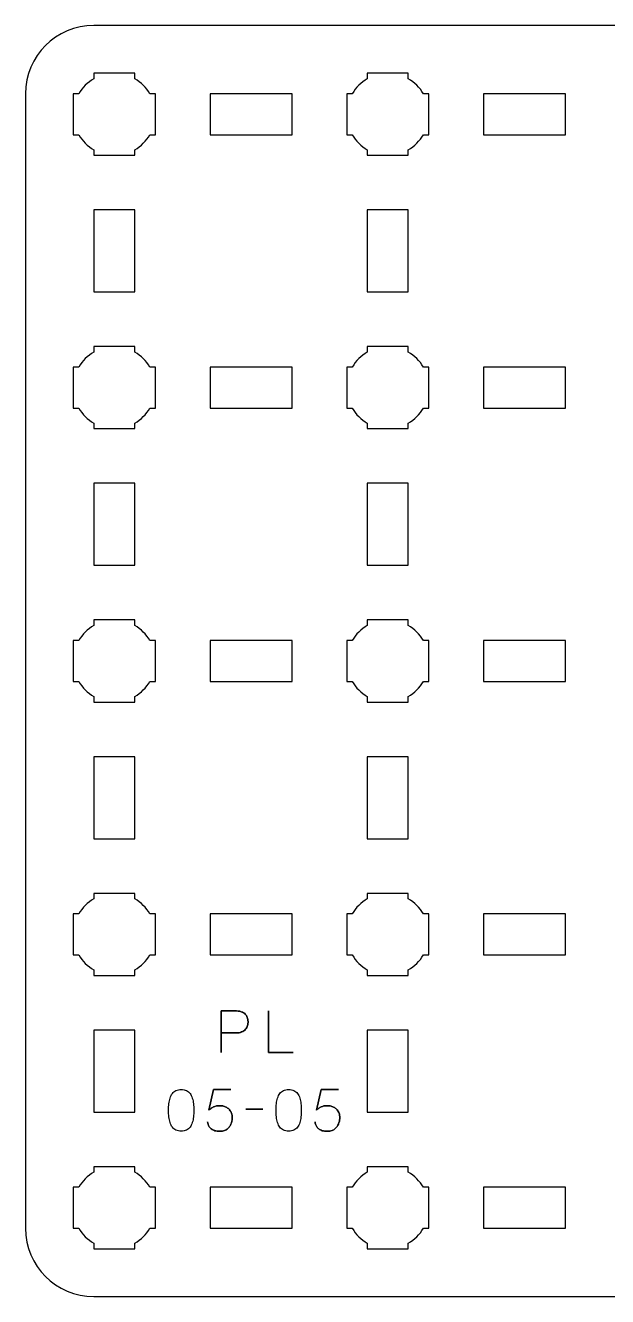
# Model space of a CAD drawing. Extents: x -532 to -78, y -195 to -102.
# Drawn here: x -351.5 to -308.9, y -195 to -102 of the extents above; entities that cross this region are included whole.
import ezdxf

# ---------------------------------------------------------------- set-up
doc = ezdxf.new("R2010")
doc.units = 0
doc.header["$MEASUREMENT"] = 0
doc.layers.add('LAYER_1', color=7, linetype='CONTINUOUS')

msp = doc.modelspace()

# ---------------------------------------------------------------- linework, layer by layer
at = {"layer": 'LAYER_1'}
for points in [[(-338, -110), (-332, -110), (-332, -107), (-338, -107), (-338, -110)], [(-318, -110), (-312, -110), (-312, -107), (-318, -107), (-318, -110)], [(-346.5, -121.5), (-343.5, -121.5), (-343.5, -115.5), (-346.5, -115.5), (-346.5, -121.5)], [(-326.5, -121.5), (-323.5, -121.5), (-323.5, -115.5), (-326.5, -115.5), (-326.5, -121.5)], [(-338, -130), (-332, -130), (-332, -127), (-338, -127), (-338, -130)], [(-318, -130), (-312, -130), (-312, -127), (-318, -127), (-318, -130)], [(-346.5, -141.5), (-343.5, -141.5), (-343.5, -135.5), (-346.5, -135.5), (-346.5, -141.5)], [(-326.5, -141.5), (-323.5, -141.5), (-323.5, -135.5), (-326.5, -135.5), (-326.5, -141.5)], [(-338, -150), (-332, -150), (-332, -147), (-338, -147), (-338, -150)], [(-318, -150), (-312, -150), (-312, -147), (-318, -147), (-318, -150)], [(-346.5, -161.5), (-343.5, -161.5), (-343.5, -155.5), (-346.5, -155.5), (-346.5, -161.5)], [(-326.5, -161.5), (-323.5, -161.5), (-323.5, -155.5), (-326.5, -155.5), (-326.5, -161.5)], [(-338, -170), (-332, -170), (-332, -167), (-338, -167), (-338, -170)], [(-318, -170), (-312, -170), (-312, -167), (-318, -167), (-318, -170)], [(-346.5, -181.5), (-343.5, -181.5), (-343.5, -175.5), (-346.5, -175.5), (-346.5, -181.5)], [(-326.5, -181.5), (-323.5, -181.5), (-323.5, -175.5), (-326.5, -175.5), (-326.5, -181.5)], [(-338, -190), (-332, -190), (-332, -187), (-338, -187), (-338, -190)], [(-318, -190), (-312, -190), (-312, -187), (-318, -187), (-318, -190)]]:
    msp.add_lwpolyline(points, close=True, dxfattribs=at)
for points, knots in [([(-351.5, -190), (-351.5, -190), (-351.5, -107), (-351.5, -107), (-351.5, -107), (-351.5, -104.2391), (-349.2609, -102), (-346.5, -102), (-346.5, -102), (-346.5, -102), (-263.5, -102), (-263.5, -102), (-263.5, -102), (-260.7391, -102), (-258.5, -104.2391), (-258.5, -107), (-258.5, -107), (-258.5, -107), (-258.5, -190), (-258.5, -190), (-258.5, -190), (-258.5, -192.7609), (-260.7391, -195), (-263.5, -195), (-263.5, -195), (-263.5, -195), (-346.5, -195), (-346.5, -195), (-346.5, -195), (-349.2609, -195), (-351.5, -192.7609), (-351.5, -190)], [0, 0, 0, 0, 0.125, 0.125, 0.125, 0.125, 0.25, 0.25, 0.25, 0.25, 0.375, 0.375, 0.375, 0.375, 0.5, 0.5, 0.5, 0.5, 0.625, 0.625, 0.625, 0.625, 0.75, 0.75, 0.75, 0.75, 0.875, 0.875, 0.875, 0.875, 1, 1, 1, 1]), ([(-348, -107), (-348, -107), (-347.5985, -107), (-347.5985, -107), (-347.5985, -107), (-347.335, -106.5447), (-346.9553, -106.165), (-346.5, -105.9015), (-346.5, -105.9015), (-346.5, -105.9015), (-346.5, -105.5), (-346.5, -105.5), (-346.5, -105.5), (-346.5, -105.5), (-345, -105.5), (-345, -105.5), (-345, -105.5), (-345, -105.5), (-343.5, -105.5), (-343.5, -105.5), (-343.5, -105.5), (-343.5, -105.5), (-343.5, -105.9015), (-343.5, -105.9015), (-343.5, -105.9015), (-343.0447, -106.165), (-342.665, -106.5447), (-342.4015, -107), (-342.4015, -107), (-342.4015, -107), (-342, -107), (-342, -107), (-342, -107), (-342, -107), (-342, -108.5), (-342, -108.5), (-342, -108.5), (-342, -108.5), (-342, -110), (-342, -110), (-342, -110), (-342, -110), (-342.4015, -110), (-342.4015, -110), (-342.4015, -110), (-342.665, -110.4553), (-343.0447, -110.835), (-343.5, -111.0985), (-343.5, -111.0985), (-343.5, -111.0985), (-343.5, -111.5), (-343.5, -111.5), (-343.5, -111.5), (-343.5, -111.5), (-345, -111.5), (-345, -111.5), (-345, -111.5), (-345, -111.5), (-346.5, -111.5), (-346.5, -111.5), (-346.5, -111.5), (-346.5, -111.5), (-346.5, -111.0985), (-346.5, -111.0985), (-346.5, -111.0985), (-346.9553, -110.835), (-347.335, -110.4553), (-347.5985, -110), (-347.5985, -110), (-347.5985, -110), (-348, -110), (-348, -110), (-348, -110), (-348, -110), (-348, -108.5), (-348, -108.5), (-348, -108.5), (-348, -108.5), (-348, -107), (-348, -107)], [0, 0, 0, 0, 0.05, 0.05, 0.05, 0.05, 0.1, 0.1, 0.1, 0.1, 0.15, 0.15, 0.15, 0.15, 0.2, 0.2, 0.2, 0.2, 0.25, 0.25, 0.25, 0.25, 0.3, 0.3, 0.3, 0.3, 0.35, 0.35, 0.35, 0.35, 0.4, 0.4, 0.4, 0.4, 0.45, 0.45, 0.45, 0.45, 0.5, 0.5, 0.5, 0.5, 0.55, 0.55, 0.55, 0.55, 0.6, 0.6, 0.6, 0.6, 0.65, 0.65, 0.65, 0.65, 0.7, 0.7, 0.7, 0.7, 0.75, 0.75, 0.75, 0.75, 0.8, 0.8, 0.8, 0.8, 0.85, 0.85, 0.85, 0.85, 0.9, 0.9, 0.9, 0.9, 0.95, 0.95, 0.95, 0.95, 1, 1, 1, 1]), ([(-328, -107), (-328, -107), (-327.5985, -107), (-327.5985, -107), (-327.5985, -107), (-327.335, -106.5447), (-326.9553, -106.165), (-326.5, -105.9015), (-326.5, -105.9015), (-326.5, -105.9015), (-326.5, -105.5), (-326.5, -105.5), (-326.5, -105.5), (-326.5, -105.5), (-325, -105.5), (-325, -105.5), (-325, -105.5), (-325, -105.5), (-323.5, -105.5), (-323.5, -105.5), (-323.5, -105.5), (-323.5, -105.5), (-323.5, -105.9015), (-323.5, -105.9015), (-323.5, -105.9015), (-323.0447, -106.165), (-322.665, -106.5447), (-322.4015, -107), (-322.4015, -107), (-322.4015, -107), (-322, -107), (-322, -107), (-322, -107), (-322, -107), (-322, -108.5), (-322, -108.5), (-322, -108.5), (-322, -108.5), (-322, -110), (-322, -110), (-322, -110), (-322, -110), (-322.4015, -110), (-322.4015, -110), (-322.4015, -110), (-322.665, -110.4553), (-323.0447, -110.835), (-323.5, -111.0985), (-323.5, -111.0985), (-323.5, -111.0985), (-323.5, -111.5), (-323.5, -111.5), (-323.5, -111.5), (-323.5, -111.5), (-325, -111.5), (-325, -111.5), (-325, -111.5), (-325, -111.5), (-326.5, -111.5), (-326.5, -111.5), (-326.5, -111.5), (-326.5, -111.5), (-326.5, -111.0985), (-326.5, -111.0985), (-326.5, -111.0985), (-326.9553, -110.835), (-327.335, -110.4553), (-327.5985, -110), (-327.5985, -110), (-327.5985, -110), (-328, -110), (-328, -110), (-328, -110), (-328, -110), (-328, -108.5), (-328, -108.5), (-328, -108.5), (-328, -108.5), (-328, -107), (-328, -107)], [0, 0, 0, 0, 0.05, 0.05, 0.05, 0.05, 0.1, 0.1, 0.1, 0.1, 0.15, 0.15, 0.15, 0.15, 0.2, 0.2, 0.2, 0.2, 0.25, 0.25, 0.25, 0.25, 0.3, 0.3, 0.3, 0.3, 0.35, 0.35, 0.35, 0.35, 0.4, 0.4, 0.4, 0.4, 0.45, 0.45, 0.45, 0.45, 0.5, 0.5, 0.5, 0.5, 0.55, 0.55, 0.55, 0.55, 0.6, 0.6, 0.6, 0.6, 0.65, 0.65, 0.65, 0.65, 0.7, 0.7, 0.7, 0.7, 0.75, 0.75, 0.75, 0.75, 0.8, 0.8, 0.8, 0.8, 0.85, 0.85, 0.85, 0.85, 0.9, 0.9, 0.9, 0.9, 0.95, 0.95, 0.95, 0.95, 1, 1, 1, 1]), ([(-348, -127), (-348, -127), (-347.5985, -127), (-347.5985, -127), (-347.5985, -127), (-347.335, -126.5447), (-346.9553, -126.165), (-346.5, -125.9015), (-346.5, -125.9015), (-346.5, -125.9015), (-346.5, -125.5), (-346.5, -125.5), (-346.5, -125.5), (-346.5, -125.5), (-345, -125.5), (-345, -125.5), (-345, -125.5), (-345, -125.5), (-343.5, -125.5), (-343.5, -125.5), (-343.5, -125.5), (-343.5, -125.5), (-343.5, -125.9015), (-343.5, -125.9015), (-343.5, -125.9015), (-343.0447, -126.165), (-342.665, -126.5447), (-342.4015, -127), (-342.4015, -127), (-342.4015, -127), (-342, -127), (-342, -127), (-342, -127), (-342, -127), (-342, -128.5), (-342, -128.5), (-342, -128.5), (-342, -128.5), (-342, -130), (-342, -130), (-342, -130), (-342, -130), (-342.4015, -130), (-342.4015, -130), (-342.4015, -130), (-342.665, -130.4553), (-343.0447, -130.835), (-343.5, -131.0985), (-343.5, -131.0985), (-343.5, -131.0985), (-343.5, -131.5), (-343.5, -131.5), (-343.5, -131.5), (-343.5, -131.5), (-345, -131.5), (-345, -131.5), (-345, -131.5), (-345, -131.5), (-346.5, -131.5), (-346.5, -131.5), (-346.5, -131.5), (-346.5, -131.5), (-346.5, -131.0985), (-346.5, -131.0985), (-346.5, -131.0985), (-346.9553, -130.835), (-347.335, -130.4553), (-347.5985, -130), (-347.5985, -130), (-347.5985, -130), (-348, -130), (-348, -130), (-348, -130), (-348, -130), (-348, -128.5), (-348, -128.5), (-348, -128.5), (-348, -128.5), (-348, -127), (-348, -127)], [0, 0, 0, 0, 0.05, 0.05, 0.05, 0.05, 0.1, 0.1, 0.1, 0.1, 0.15, 0.15, 0.15, 0.15, 0.2, 0.2, 0.2, 0.2, 0.25, 0.25, 0.25, 0.25, 0.3, 0.3, 0.3, 0.3, 0.35, 0.35, 0.35, 0.35, 0.4, 0.4, 0.4, 0.4, 0.45, 0.45, 0.45, 0.45, 0.5, 0.5, 0.5, 0.5, 0.55, 0.55, 0.55, 0.55, 0.6, 0.6, 0.6, 0.6, 0.65, 0.65, 0.65, 0.65, 0.7, 0.7, 0.7, 0.7, 0.75, 0.75, 0.75, 0.75, 0.8, 0.8, 0.8, 0.8, 0.85, 0.85, 0.85, 0.85, 0.9, 0.9, 0.9, 0.9, 0.95, 0.95, 0.95, 0.95, 1, 1, 1, 1]), ([(-328, -127), (-328, -127), (-327.5985, -127), (-327.5985, -127), (-327.5985, -127), (-327.335, -126.5447), (-326.9553, -126.165), (-326.5, -125.9015), (-326.5, -125.9015), (-326.5, -125.9015), (-326.5, -125.5), (-326.5, -125.5), (-326.5, -125.5), (-326.5, -125.5), (-325, -125.5), (-325, -125.5), (-325, -125.5), (-325, -125.5), (-323.5, -125.5), (-323.5, -125.5), (-323.5, -125.5), (-323.5, -125.5), (-323.5, -125.9015), (-323.5, -125.9015), (-323.5, -125.9015), (-323.0447, -126.165), (-322.665, -126.5447), (-322.4015, -127), (-322.4015, -127), (-322.4015, -127), (-322, -127), (-322, -127), (-322, -127), (-322, -127), (-322, -128.5), (-322, -128.5), (-322, -128.5), (-322, -128.5), (-322, -130), (-322, -130), (-322, -130), (-322, -130), (-322.4015, -130), (-322.4015, -130), (-322.4015, -130), (-322.665, -130.4553), (-323.0447, -130.835), (-323.5, -131.0985), (-323.5, -131.0985), (-323.5, -131.0985), (-323.5, -131.5), (-323.5, -131.5), (-323.5, -131.5), (-323.5, -131.5), (-325, -131.5), (-325, -131.5), (-325, -131.5), (-325, -131.5), (-326.5, -131.5), (-326.5, -131.5), (-326.5, -131.5), (-326.5, -131.5), (-326.5, -131.0985), (-326.5, -131.0985), (-326.5, -131.0985), (-326.9553, -130.835), (-327.335, -130.4553), (-327.5985, -130), (-327.5985, -130), (-327.5985, -130), (-328, -130), (-328, -130), (-328, -130), (-328, -130), (-328, -128.5), (-328, -128.5), (-328, -128.5), (-328, -128.5), (-328, -127), (-328, -127)], [0, 0, 0, 0, 0.05, 0.05, 0.05, 0.05, 0.1, 0.1, 0.1, 0.1, 0.15, 0.15, 0.15, 0.15, 0.2, 0.2, 0.2, 0.2, 0.25, 0.25, 0.25, 0.25, 0.3, 0.3, 0.3, 0.3, 0.35, 0.35, 0.35, 0.35, 0.4, 0.4, 0.4, 0.4, 0.45, 0.45, 0.45, 0.45, 0.5, 0.5, 0.5, 0.5, 0.55, 0.55, 0.55, 0.55, 0.6, 0.6, 0.6, 0.6, 0.65, 0.65, 0.65, 0.65, 0.7, 0.7, 0.7, 0.7, 0.75, 0.75, 0.75, 0.75, 0.8, 0.8, 0.8, 0.8, 0.85, 0.85, 0.85, 0.85, 0.9, 0.9, 0.9, 0.9, 0.95, 0.95, 0.95, 0.95, 1, 1, 1, 1]), ([(-348, -147), (-348, -147), (-347.5985, -147), (-347.5985, -147), (-347.5985, -147), (-347.335, -146.5447), (-346.9553, -146.165), (-346.5, -145.9015), (-346.5, -145.9015), (-346.5, -145.9015), (-346.5, -145.5), (-346.5, -145.5), (-346.5, -145.5), (-346.5, -145.5), (-345, -145.5), (-345, -145.5), (-345, -145.5), (-345, -145.5), (-343.5, -145.5), (-343.5, -145.5), (-343.5, -145.5), (-343.5, -145.5), (-343.5, -145.9015), (-343.5, -145.9015), (-343.5, -145.9015), (-343.0447, -146.165), (-342.665, -146.5447), (-342.4015, -147), (-342.4015, -147), (-342.4015, -147), (-342, -147), (-342, -147), (-342, -147), (-342, -147), (-342, -148.5), (-342, -148.5), (-342, -148.5), (-342, -148.5), (-342, -150), (-342, -150), (-342, -150), (-342, -150), (-342.4015, -150), (-342.4015, -150), (-342.4015, -150), (-342.665, -150.4553), (-343.0447, -150.835), (-343.5, -151.0985), (-343.5, -151.0985), (-343.5, -151.0985), (-343.5, -151.5), (-343.5, -151.5), (-343.5, -151.5), (-343.5, -151.5), (-345, -151.5), (-345, -151.5), (-345, -151.5), (-345, -151.5), (-346.5, -151.5), (-346.5, -151.5), (-346.5, -151.5), (-346.5, -151.5), (-346.5, -151.0985), (-346.5, -151.0985), (-346.5, -151.0985), (-346.9553, -150.835), (-347.335, -150.4553), (-347.5985, -150), (-347.5985, -150), (-347.5985, -150), (-348, -150), (-348, -150), (-348, -150), (-348, -150), (-348, -148.5), (-348, -148.5), (-348, -148.5), (-348, -148.5), (-348, -147), (-348, -147)], [0, 0, 0, 0, 0.05, 0.05, 0.05, 0.05, 0.1, 0.1, 0.1, 0.1, 0.15, 0.15, 0.15, 0.15, 0.2, 0.2, 0.2, 0.2, 0.25, 0.25, 0.25, 0.25, 0.3, 0.3, 0.3, 0.3, 0.35, 0.35, 0.35, 0.35, 0.4, 0.4, 0.4, 0.4, 0.45, 0.45, 0.45, 0.45, 0.5, 0.5, 0.5, 0.5, 0.55, 0.55, 0.55, 0.55, 0.6, 0.6, 0.6, 0.6, 0.65, 0.65, 0.65, 0.65, 0.7, 0.7, 0.7, 0.7, 0.75, 0.75, 0.75, 0.75, 0.8, 0.8, 0.8, 0.8, 0.85, 0.85, 0.85, 0.85, 0.9, 0.9, 0.9, 0.9, 0.95, 0.95, 0.95, 0.95, 1, 1, 1, 1]), ([(-328, -147), (-328, -147), (-327.5985, -147), (-327.5985, -147), (-327.5985, -147), (-327.335, -146.5447), (-326.9553, -146.165), (-326.5, -145.9015), (-326.5, -145.9015), (-326.5, -145.9015), (-326.5, -145.5), (-326.5, -145.5), (-326.5, -145.5), (-326.5, -145.5), (-325, -145.5), (-325, -145.5), (-325, -145.5), (-325, -145.5), (-323.5, -145.5), (-323.5, -145.5), (-323.5, -145.5), (-323.5, -145.5), (-323.5, -145.9015), (-323.5, -145.9015), (-323.5, -145.9015), (-323.0447, -146.165), (-322.665, -146.5447), (-322.4015, -147), (-322.4015, -147), (-322.4015, -147), (-322, -147), (-322, -147), (-322, -147), (-322, -147), (-322, -148.5), (-322, -148.5), (-322, -148.5), (-322, -148.5), (-322, -150), (-322, -150), (-322, -150), (-322, -150), (-322.4015, -150), (-322.4015, -150), (-322.4015, -150), (-322.665, -150.4553), (-323.0447, -150.835), (-323.5, -151.0985), (-323.5, -151.0985), (-323.5, -151.0985), (-323.5, -151.5), (-323.5, -151.5), (-323.5, -151.5), (-323.5, -151.5), (-325, -151.5), (-325, -151.5), (-325, -151.5), (-325, -151.5), (-326.5, -151.5), (-326.5, -151.5), (-326.5, -151.5), (-326.5, -151.5), (-326.5, -151.0985), (-326.5, -151.0985), (-326.5, -151.0985), (-326.9553, -150.835), (-327.335, -150.4553), (-327.5985, -150), (-327.5985, -150), (-327.5985, -150), (-328, -150), (-328, -150), (-328, -150), (-328, -150), (-328, -148.5), (-328, -148.5), (-328, -148.5), (-328, -148.5), (-328, -147), (-328, -147)], [0, 0, 0, 0, 0.05, 0.05, 0.05, 0.05, 0.1, 0.1, 0.1, 0.1, 0.15, 0.15, 0.15, 0.15, 0.2, 0.2, 0.2, 0.2, 0.25, 0.25, 0.25, 0.25, 0.3, 0.3, 0.3, 0.3, 0.35, 0.35, 0.35, 0.35, 0.4, 0.4, 0.4, 0.4, 0.45, 0.45, 0.45, 0.45, 0.5, 0.5, 0.5, 0.5, 0.55, 0.55, 0.55, 0.55, 0.6, 0.6, 0.6, 0.6, 0.65, 0.65, 0.65, 0.65, 0.7, 0.7, 0.7, 0.7, 0.75, 0.75, 0.75, 0.75, 0.8, 0.8, 0.8, 0.8, 0.85, 0.85, 0.85, 0.85, 0.9, 0.9, 0.9, 0.9, 0.95, 0.95, 0.95, 0.95, 1, 1, 1, 1]), ([(-348, -167), (-348, -167), (-347.5985, -167), (-347.5985, -167), (-347.5985, -167), (-347.335, -166.5447), (-346.9553, -166.165), (-346.5, -165.9015), (-346.5, -165.9015), (-346.5, -165.9015), (-346.5, -165.5), (-346.5, -165.5), (-346.5, -165.5), (-346.5, -165.5), (-345, -165.5), (-345, -165.5), (-345, -165.5), (-345, -165.5), (-343.5, -165.5), (-343.5, -165.5), (-343.5, -165.5), (-343.5, -165.5), (-343.5, -165.9015), (-343.5, -165.9015), (-343.5, -165.9015), (-343.0447, -166.165), (-342.665, -166.5447), (-342.4015, -167), (-342.4015, -167), (-342.4015, -167), (-342, -167), (-342, -167), (-342, -167), (-342, -167), (-342, -168.5), (-342, -168.5), (-342, -168.5), (-342, -168.5), (-342, -170), (-342, -170), (-342, -170), (-342, -170), (-342.4015, -170), (-342.4015, -170), (-342.4015, -170), (-342.665, -170.4553), (-343.0447, -170.835), (-343.5, -171.0985), (-343.5, -171.0985), (-343.5, -171.0985), (-343.5, -171.5), (-343.5, -171.5), (-343.5, -171.5), (-343.5, -171.5), (-345, -171.5), (-345, -171.5), (-345, -171.5), (-345, -171.5), (-346.5, -171.5), (-346.5, -171.5), (-346.5, -171.5), (-346.5, -171.5), (-346.5, -171.0985), (-346.5, -171.0985), (-346.5, -171.0985), (-346.9553, -170.835), (-347.335, -170.4553), (-347.5985, -170), (-347.5985, -170), (-347.5985, -170), (-348, -170), (-348, -170), (-348, -170), (-348, -170), (-348, -168.5), (-348, -168.5), (-348, -168.5), (-348, -168.5), (-348, -167), (-348, -167)], [0, 0, 0, 0, 0.05, 0.05, 0.05, 0.05, 0.1, 0.1, 0.1, 0.1, 0.15, 0.15, 0.15, 0.15, 0.2, 0.2, 0.2, 0.2, 0.25, 0.25, 0.25, 0.25, 0.3, 0.3, 0.3, 0.3, 0.35, 0.35, 0.35, 0.35, 0.4, 0.4, 0.4, 0.4, 0.45, 0.45, 0.45, 0.45, 0.5, 0.5, 0.5, 0.5, 0.55, 0.55, 0.55, 0.55, 0.6, 0.6, 0.6, 0.6, 0.65, 0.65, 0.65, 0.65, 0.7, 0.7, 0.7, 0.7, 0.75, 0.75, 0.75, 0.75, 0.8, 0.8, 0.8, 0.8, 0.85, 0.85, 0.85, 0.85, 0.9, 0.9, 0.9, 0.9, 0.95, 0.95, 0.95, 0.95, 1, 1, 1, 1]), ([(-328, -167), (-328, -167), (-327.5985, -167), (-327.5985, -167), (-327.5985, -167), (-327.335, -166.5447), (-326.9553, -166.165), (-326.5, -165.9015), (-326.5, -165.9015), (-326.5, -165.9015), (-326.5, -165.5), (-326.5, -165.5), (-326.5, -165.5), (-326.5, -165.5), (-325, -165.5), (-325, -165.5), (-325, -165.5), (-325, -165.5), (-323.5, -165.5), (-323.5, -165.5), (-323.5, -165.5), (-323.5, -165.5), (-323.5, -165.9015), (-323.5, -165.9015), (-323.5, -165.9015), (-323.0447, -166.165), (-322.665, -166.5447), (-322.4015, -167), (-322.4015, -167), (-322.4015, -167), (-322, -167), (-322, -167), (-322, -167), (-322, -167), (-322, -168.5), (-322, -168.5), (-322, -168.5), (-322, -168.5), (-322, -170), (-322, -170), (-322, -170), (-322, -170), (-322.4015, -170), (-322.4015, -170), (-322.4015, -170), (-322.665, -170.4553), (-323.0447, -170.835), (-323.5, -171.0985), (-323.5, -171.0985), (-323.5, -171.0985), (-323.5, -171.5), (-323.5, -171.5), (-323.5, -171.5), (-323.5, -171.5), (-325, -171.5), (-325, -171.5), (-325, -171.5), (-325, -171.5), (-326.5, -171.5), (-326.5, -171.5), (-326.5, -171.5), (-326.5, -171.5), (-326.5, -171.0985), (-326.5, -171.0985), (-326.5, -171.0985), (-326.9553, -170.835), (-327.335, -170.4553), (-327.5985, -170), (-327.5985, -170), (-327.5985, -170), (-328, -170), (-328, -170), (-328, -170), (-328, -170), (-328, -168.5), (-328, -168.5), (-328, -168.5), (-328, -168.5), (-328, -167), (-328, -167)], [0, 0, 0, 0, 0.05, 0.05, 0.05, 0.05, 0.1, 0.1, 0.1, 0.1, 0.15, 0.15, 0.15, 0.15, 0.2, 0.2, 0.2, 0.2, 0.25, 0.25, 0.25, 0.25, 0.3, 0.3, 0.3, 0.3, 0.35, 0.35, 0.35, 0.35, 0.4, 0.4, 0.4, 0.4, 0.45, 0.45, 0.45, 0.45, 0.5, 0.5, 0.5, 0.5, 0.55, 0.55, 0.55, 0.55, 0.6, 0.6, 0.6, 0.6, 0.65, 0.65, 0.65, 0.65, 0.7, 0.7, 0.7, 0.7, 0.75, 0.75, 0.75, 0.75, 0.8, 0.8, 0.8, 0.8, 0.85, 0.85, 0.85, 0.85, 0.9, 0.9, 0.9, 0.9, 0.95, 0.95, 0.95, 0.95, 1, 1, 1, 1]), ([(-348, -187), (-348, -187), (-347.5985, -187), (-347.5985, -187), (-347.5985, -187), (-347.335, -186.5447), (-346.9553, -186.165), (-346.5, -185.9015), (-346.5, -185.9015), (-346.5, -185.9015), (-346.5, -185.5), (-346.5, -185.5), (-346.5, -185.5), (-346.5, -185.5), (-345, -185.5), (-345, -185.5), (-345, -185.5), (-345, -185.5), (-343.5, -185.5), (-343.5, -185.5), (-343.5, -185.5), (-343.5, -185.5), (-343.5, -185.9015), (-343.5, -185.9015), (-343.5, -185.9015), (-343.0447, -186.165), (-342.665, -186.5447), (-342.4015, -187), (-342.4015, -187), (-342.4015, -187), (-342, -187), (-342, -187), (-342, -187), (-342, -187), (-342, -188.5), (-342, -188.5), (-342, -188.5), (-342, -188.5), (-342, -190), (-342, -190), (-342, -190), (-342, -190), (-342.4015, -190), (-342.4015, -190), (-342.4015, -190), (-342.665, -190.4553), (-343.0447, -190.835), (-343.5, -191.0985), (-343.5, -191.0985), (-343.5, -191.0985), (-343.5, -191.5), (-343.5, -191.5), (-343.5, -191.5), (-343.5, -191.5), (-345, -191.5), (-345, -191.5), (-345, -191.5), (-345, -191.5), (-346.5, -191.5), (-346.5, -191.5), (-346.5, -191.5), (-346.5, -191.5), (-346.5, -191.0985), (-346.5, -191.0985), (-346.5, -191.0985), (-346.9553, -190.835), (-347.335, -190.4553), (-347.5985, -190), (-347.5985, -190), (-347.5985, -190), (-348, -190), (-348, -190), (-348, -190), (-348, -190), (-348, -188.5), (-348, -188.5), (-348, -188.5), (-348, -188.5), (-348, -187), (-348, -187)], [0, 0, 0, 0, 0.05, 0.05, 0.05, 0.05, 0.1, 0.1, 0.1, 0.1, 0.15, 0.15, 0.15, 0.15, 0.2, 0.2, 0.2, 0.2, 0.25, 0.25, 0.25, 0.25, 0.3, 0.3, 0.3, 0.3, 0.35, 0.35, 0.35, 0.35, 0.4, 0.4, 0.4, 0.4, 0.45, 0.45, 0.45, 0.45, 0.5, 0.5, 0.5, 0.5, 0.55, 0.55, 0.55, 0.55, 0.6, 0.6, 0.6, 0.6, 0.65, 0.65, 0.65, 0.65, 0.7, 0.7, 0.7, 0.7, 0.75, 0.75, 0.75, 0.75, 0.8, 0.8, 0.8, 0.8, 0.85, 0.85, 0.85, 0.85, 0.9, 0.9, 0.9, 0.9, 0.95, 0.95, 0.95, 0.95, 1, 1, 1, 1]), ([(-328, -187), (-328, -187), (-327.5985, -187), (-327.5985, -187), (-327.5985, -187), (-327.335, -186.5447), (-326.9553, -186.165), (-326.5, -185.9015), (-326.5, -185.9015), (-326.5, -185.9015), (-326.5, -185.5), (-326.5, -185.5), (-326.5, -185.5), (-326.5, -185.5), (-325, -185.5), (-325, -185.5), (-325, -185.5), (-325, -185.5), (-323.5, -185.5), (-323.5, -185.5), (-323.5, -185.5), (-323.5, -185.5), (-323.5, -185.9015), (-323.5, -185.9015), (-323.5, -185.9015), (-323.0447, -186.165), (-322.665, -186.5447), (-322.4015, -187), (-322.4015, -187), (-322.4015, -187), (-322, -187), (-322, -187), (-322, -187), (-322, -187), (-322, -188.5), (-322, -188.5), (-322, -188.5), (-322, -188.5), (-322, -190), (-322, -190), (-322, -190), (-322, -190), (-322.4015, -190), (-322.4015, -190), (-322.4015, -190), (-322.665, -190.4553), (-323.0447, -190.835), (-323.5, -191.0985), (-323.5, -191.0985), (-323.5, -191.0985), (-323.5, -191.5), (-323.5, -191.5), (-323.5, -191.5), (-323.5, -191.5), (-325, -191.5), (-325, -191.5), (-325, -191.5), (-325, -191.5), (-326.5, -191.5), (-326.5, -191.5), (-326.5, -191.5), (-326.5, -191.5), (-326.5, -191.0985), (-326.5, -191.0985), (-326.5, -191.0985), (-326.9553, -190.835), (-327.335, -190.4553), (-327.5985, -190), (-327.5985, -190), (-327.5985, -190), (-328, -190), (-328, -190), (-328, -190), (-328, -190), (-328, -188.5), (-328, -188.5), (-328, -188.5), (-328, -188.5), (-328, -187), (-328, -187)], [0, 0, 0, 0, 0.05, 0.05, 0.05, 0.05, 0.1, 0.1, 0.1, 0.1, 0.15, 0.15, 0.15, 0.15, 0.2, 0.2, 0.2, 0.2, 0.25, 0.25, 0.25, 0.25, 0.3, 0.3, 0.3, 0.3, 0.35, 0.35, 0.35, 0.35, 0.4, 0.4, 0.4, 0.4, 0.45, 0.45, 0.45, 0.45, 0.5, 0.5, 0.5, 0.5, 0.55, 0.55, 0.55, 0.55, 0.6, 0.6, 0.6, 0.6, 0.65, 0.65, 0.65, 0.65, 0.7, 0.7, 0.7, 0.7, 0.75, 0.75, 0.75, 0.75, 0.8, 0.8, 0.8, 0.8, 0.85, 0.85, 0.85, 0.85, 0.9, 0.9, 0.9, 0.9, 0.95, 0.95, 0.95, 0.95, 1, 1, 1, 1])]:
    msp.add_open_spline(points, degree=3, knots=knots, dxfattribs=at)
at = {"layer": 'LAYER_1', "color": 5}
for points, knots in [([(-337.1762, -177.1432), (-337.1762, -177.1432), (-337.1762, -174.091), (-337.1762, -174.091), (-337.1762, -174.091), (-337.1762, -174.091), (-336.2025, -174.091), (-336.2025, -174.091), (-336.2025, -174.091), (-336.0078, -174.0917), (-335.8477, -174.1136), (-335.7214, -174.1559), (-335.7214, -174.1559), (-335.5958, -174.1975), (-335.497, -174.2554), (-335.4257, -174.3288), (-335.4257, -174.3288), (-335.3545, -174.4014), (-335.3037, -174.4847), (-335.2726, -174.5785), (-335.2726, -174.5785), (-335.2423, -174.6724), (-335.2247, -174.7704), (-335.2204, -174.8742), (-335.2204, -174.8742), (-335.2155, -174.9779), (-335.2275, -175.0795), (-335.2557, -175.1782), (-335.2557, -175.1782), (-335.2846, -175.277), (-335.3333, -175.3666), (-335.4032, -175.4471), (-335.4032, -175.4471), (-335.4723, -175.5275), (-335.5661, -175.5917), (-335.684, -175.639), (-335.684, -175.639), (-335.8018, -175.6869), (-335.9478, -175.7109), (-336.1221, -175.7123), (-336.1221, -175.7123), (-336.1221, -175.7123), (-337.1762, -175.7123), (-337.1762, -175.7123), (-337.1762, -175.7123), (-337.1762, -175.7123), (-336.1221, -175.7123), (-336.1221, -175.7123), (-336.1221, -175.7123), (-335.9514, -175.7109), (-335.8067, -175.6869), (-335.6896, -175.639), (-335.6896, -175.639), (-335.5718, -175.5917), (-335.4779, -175.5275), (-335.4074, -175.4471), (-335.4074, -175.4471), (-335.3375, -175.3666), (-335.2874, -175.277), (-335.2578, -175.1782), (-335.2578, -175.1782), (-335.2282, -175.0795), (-335.2155, -174.9779), (-335.2204, -174.8742), (-335.2204, -174.8742), (-335.2247, -174.7704), (-335.2423, -174.6724), (-335.274, -174.5785), (-335.274, -174.5785), (-335.3051, -174.4847), (-335.3573, -174.4014), (-335.4286, -174.3288), (-335.4286, -174.3288), (-335.5005, -174.2554), (-335.5993, -174.1975), (-335.7249, -174.1559), (-335.7249, -174.1559), (-335.8512, -174.1136), (-336.0099, -174.0917), (-336.2025, -174.091), (-336.2025, -174.091), (-336.2025, -174.091), (-337.1762, -174.091), (-337.1762, -174.091), (-337.1762, -174.091), (-337.1762, -174.091), (-337.1762, -177.1432), (-337.1762, -177.1432)], [0, 0, 0, 0, 0.0454545, 0.0454545, 0.0454545, 0.0454545, 0.0909091, 0.0909091, 0.0909091, 0.0909091, 0.1363636, 0.1363636, 0.1363636, 0.1363636, 0.1818182, 0.1818182, 0.1818182, 0.1818182, 0.2272727, 0.2272727, 0.2272727, 0.2272727, 0.2727273, 0.2727273, 0.2727273, 0.2727273, 0.3181818, 0.3181818, 0.3181818, 0.3181818, 0.3636364, 0.3636364, 0.3636364, 0.3636364, 0.4090909, 0.4090909, 0.4090909, 0.4090909, 0.4545455, 0.4545455, 0.4545455, 0.4545455, 0.5, 0.5, 0.5, 0.5, 0.5454545, 0.5454545, 0.5454545, 0.5454545, 0.5909091, 0.5909091, 0.5909091, 0.5909091, 0.6363636, 0.6363636, 0.6363636, 0.6363636, 0.6818182, 0.6818182, 0.6818182, 0.6818182, 0.7272727, 0.7272727, 0.7272727, 0.7272727, 0.7727273, 0.7727273, 0.7727273, 0.7727273, 0.8181818, 0.8181818, 0.8181818, 0.8181818, 0.8636364, 0.8636364, 0.8636364, 0.8636364, 0.9090909, 0.9090909, 0.9090909, 0.9090909, 0.9545455, 0.9545455, 0.9545455, 0.9545455, 1, 1, 1, 1]), ([(-331.9312, -177.1432), (-331.9312, -177.1432), (-333.7134, -177.1432), (-333.7134, -177.1432), (-333.7134, -177.1432), (-333.7134, -177.1432), (-333.7134, -174.091), (-333.7134, -174.091), (-333.7134, -174.091), (-333.7134, -174.091), (-333.7134, -177.1432), (-333.7134, -177.1432), (-333.7134, -177.1432), (-333.7134, -177.1432), (-331.9312, -177.1432), (-331.9312, -177.1432)], [0, 0, 0, 0, 0.25, 0.25, 0.25, 0.25, 0.5, 0.5, 0.5, 0.5, 0.75, 0.75, 0.75, 0.75, 1, 1, 1, 1]), ([(-340.1099, -182.8963), (-339.9618, -182.8956), (-339.8341, -182.8695), (-339.7275, -182.8187), (-339.7275, -182.8187), (-339.6217, -182.7679), (-339.5335, -182.6952), (-339.463, -182.6028), (-339.463, -182.6028), (-339.3931, -182.5097), (-339.3381, -182.3996), (-339.2972, -182.2726), (-339.2972, -182.2726), (-339.2569, -182.1456), (-339.228, -182.0066), (-339.2118, -181.8542), (-339.2118, -181.8542), (-339.1948, -181.7018), (-339.1864, -181.5416), (-339.1871, -181.3723), (-339.1871, -181.3723), (-339.1864, -181.2037), (-339.1948, -181.0435), (-339.2118, -180.8918), (-339.2118, -180.8918), (-339.228, -180.7401), (-339.2569, -180.6004), (-339.2972, -180.4734), (-339.2972, -180.4734), (-339.3381, -180.3471), (-339.3931, -180.2371), (-339.463, -180.1432), (-339.463, -180.1432), (-339.5335, -180.0501), (-339.6217, -179.9774), (-339.7275, -179.9266), (-339.7275, -179.9266), (-339.8341, -179.8751), (-339.9618, -179.849), (-340.1099, -179.8483), (-340.1099, -179.8483), (-340.2581, -179.849), (-340.3858, -179.8751), (-340.4924, -179.9266), (-340.4924, -179.9266), (-340.5982, -179.9774), (-340.6864, -180.0501), (-340.7569, -180.1432), (-340.7569, -180.1432), (-340.8268, -180.2371), (-340.8818, -180.3471), (-340.9227, -180.4734), (-340.9227, -180.4734), (-340.963, -180.6004), (-340.9919, -180.7401), (-341.0081, -180.8918), (-341.0081, -180.8918), (-341.025, -181.0435), (-341.0335, -181.2037), (-341.0328, -181.3723), (-341.0328, -181.3723), (-341.0335, -181.5416), (-341.025, -181.7018), (-341.0081, -181.8542), (-341.0081, -181.8542), (-340.9919, -182.0066), (-340.963, -182.1456), (-340.9227, -182.2726), (-340.9227, -182.2726), (-340.8818, -182.3996), (-340.8268, -182.5097), (-340.7569, -182.6028), (-340.7569, -182.6028), (-340.6864, -182.6952), (-340.5982, -182.7679), (-340.4924, -182.8187), (-340.4924, -182.8187), (-340.3858, -182.8695), (-340.2581, -182.8956), (-340.1099, -182.8963)], [0, 0, 0, 0, 0.05, 0.05, 0.05, 0.05, 0.1, 0.1, 0.1, 0.1, 0.15, 0.15, 0.15, 0.15, 0.2, 0.2, 0.2, 0.2, 0.25, 0.25, 0.25, 0.25, 0.3, 0.3, 0.3, 0.3, 0.35, 0.35, 0.35, 0.35, 0.4, 0.4, 0.4, 0.4, 0.45, 0.45, 0.45, 0.45, 0.5, 0.5, 0.5, 0.5, 0.55, 0.55, 0.55, 0.55, 0.6, 0.6, 0.6, 0.6, 0.65, 0.65, 0.65, 0.65, 0.7, 0.7, 0.7, 0.7, 0.75, 0.75, 0.75, 0.75, 0.8, 0.8, 0.8, 0.8, 0.85, 0.85, 0.85, 0.85, 0.9, 0.9, 0.9, 0.9, 0.95, 0.95, 0.95, 0.95, 1, 1, 1, 1]), ([(-340.1099, -182.8963), (-339.9618, -182.8956), (-339.8341, -182.8695), (-339.7275, -182.8187), (-339.7275, -182.8187), (-339.6217, -182.7679), (-339.5335, -182.6952), (-339.463, -182.6028), (-339.463, -182.6028), (-339.3931, -182.5097), (-339.3381, -182.3996), (-339.2972, -182.2726), (-339.2972, -182.2726), (-339.2569, -182.1456), (-339.228, -182.0066), (-339.2118, -181.8542), (-339.2118, -181.8542), (-339.1948, -181.7018), (-339.1864, -181.5416), (-339.1871, -181.3723), (-339.1871, -181.3723), (-339.1864, -181.2037), (-339.1948, -181.0435), (-339.2118, -180.8918), (-339.2118, -180.8918), (-339.228, -180.7401), (-339.2569, -180.6004), (-339.2972, -180.4734), (-339.2972, -180.4734), (-339.3381, -180.3471), (-339.3931, -180.2371), (-339.463, -180.1432), (-339.463, -180.1432), (-339.5335, -180.0501), (-339.6217, -179.9774), (-339.7275, -179.9266), (-339.7275, -179.9266), (-339.8341, -179.8751), (-339.9618, -179.849), (-340.1099, -179.8483), (-340.1099, -179.8483), (-340.2581, -179.849), (-340.3858, -179.8751), (-340.4924, -179.9266), (-340.4924, -179.9266), (-340.5982, -179.9774), (-340.6864, -180.0501), (-340.7569, -180.1432), (-340.7569, -180.1432), (-340.8268, -180.2371), (-340.8818, -180.3471), (-340.9227, -180.4734), (-340.9227, -180.4734), (-340.963, -180.6004), (-340.9919, -180.7401), (-341.0081, -180.8918), (-341.0081, -180.8918), (-341.025, -181.0435), (-341.0335, -181.2037), (-341.0328, -181.3723), (-341.0328, -181.3723), (-341.0335, -181.5416), (-341.025, -181.7018), (-341.0081, -181.8542), (-341.0081, -181.8542), (-340.9919, -182.0066), (-340.963, -182.1456), (-340.9227, -182.2726), (-340.9227, -182.2726), (-340.8818, -182.3996), (-340.8268, -182.5097), (-340.7569, -182.6028), (-340.7569, -182.6028), (-340.6864, -182.6952), (-340.5982, -182.7679), (-340.4924, -182.8187), (-340.4924, -182.8187), (-340.3858, -182.8695), (-340.2581, -182.8956), (-340.1099, -182.8963)], [0, 0, 0, 0, 0.05, 0.05, 0.05, 0.05, 0.1, 0.1, 0.1, 0.1, 0.15, 0.15, 0.15, 0.15, 0.2, 0.2, 0.2, 0.2, 0.25, 0.25, 0.25, 0.25, 0.3, 0.3, 0.3, 0.3, 0.35, 0.35, 0.35, 0.35, 0.4, 0.4, 0.4, 0.4, 0.45, 0.45, 0.45, 0.45, 0.5, 0.5, 0.5, 0.5, 0.55, 0.55, 0.55, 0.55, 0.6, 0.6, 0.6, 0.6, 0.65, 0.65, 0.65, 0.65, 0.7, 0.7, 0.7, 0.7, 0.75, 0.75, 0.75, 0.75, 0.8, 0.8, 0.8, 0.8, 0.85, 0.85, 0.85, 0.85, 0.9, 0.9, 0.9, 0.9, 0.95, 0.95, 0.95, 0.95, 1, 1, 1, 1]), ([(-336.4693, -179.8441), (-336.4693, -179.8441), (-337.7393, -179.8441), (-337.7393, -179.8441), (-337.7393, -179.8441), (-337.7393, -179.8441), (-338.078, -181.3596), (-338.078, -181.3596), (-338.078, -181.3596), (-338.0187, -181.3088), (-337.9623, -181.263), (-337.9079, -181.2227), (-337.9079, -181.2227), (-337.8543, -181.1825), (-337.7979, -181.1487), (-337.7379, -181.1204), (-337.7379, -181.1204), (-337.6786, -181.0922), (-337.6109, -181.071), (-337.5347, -181.0562), (-337.5347, -181.0562), (-337.4592, -181.0414), (-337.3689, -181.0336), (-337.2652, -181.0336), (-337.2652, -181.0336), (-337.1805, -181.0336), (-337.0958, -181.0449), (-337.0112, -181.0682), (-337.0112, -181.0682), (-336.9265, -181.0908), (-336.8461, -181.1254), (-336.7699, -181.1712), (-336.7699, -181.1712), (-336.693, -181.2178), (-336.6252, -181.2757), (-336.566, -181.3455), (-336.566, -181.3455), (-336.506, -181.4154), (-336.4587, -181.4972), (-336.4249, -181.591), (-336.4249, -181.591), (-336.3903, -181.6849), (-336.3727, -181.7914), (-336.372, -181.9099), (-336.372, -181.9099), (-336.3712, -181.9537), (-336.3762, -182.0087), (-336.3861, -182.0736), (-336.3861, -182.0736), (-336.3952, -182.1385), (-336.4122, -182.2091), (-336.4362, -182.2839), (-336.4362, -182.2839), (-336.4601, -182.3587), (-336.494, -182.4328), (-336.537, -182.5061), (-336.537, -182.5061), (-336.5801, -182.5795), (-336.6351, -182.6465), (-336.7014, -182.7072), (-336.7014, -182.7072), (-336.7678, -182.7679), (-336.8482, -182.8166), (-336.942, -182.8533), (-336.942, -182.8533), (-337.0366, -182.8892), (-337.1474, -182.9083), (-337.2736, -182.909), (-337.2736, -182.909), (-337.4246, -182.9083), (-337.5516, -182.8921), (-337.6546, -182.8617), (-337.6546, -182.8617), (-337.7577, -182.8307), (-337.8416, -182.7905), (-337.9065, -182.7397), (-337.9065, -182.7397), (-337.9721, -182.6889), (-338.0229, -182.6331), (-338.0596, -182.5725), (-338.0596, -182.5725), (-338.0963, -182.5118), (-338.1238, -182.4511), (-338.1422, -182.3904), (-338.1422, -182.3904), (-338.1605, -182.3297), (-338.1746, -182.274), (-338.1838, -182.2232), (-338.1838, -182.2232), (-338.1746, -182.274), (-338.1605, -182.3297), (-338.1422, -182.3904), (-338.1422, -182.3904), (-338.1238, -182.4511), (-338.0963, -182.5118), (-338.0596, -182.5725), (-338.0596, -182.5725), (-338.0229, -182.6331), (-337.9721, -182.6889), (-337.9065, -182.7397), (-337.9065, -182.7397), (-337.8416, -182.7905), (-337.7577, -182.8307), (-337.6546, -182.8617), (-337.6546, -182.8617), (-337.5516, -182.8921), (-337.4246, -182.9083), (-337.2736, -182.909), (-337.2736, -182.909), (-337.1474, -182.9083), (-337.0366, -182.8892), (-336.942, -182.8533), (-336.942, -182.8533), (-336.8482, -182.8166), (-336.7678, -182.7679), (-336.7014, -182.7072), (-336.7014, -182.7072), (-336.6351, -182.6465), (-336.5801, -182.5795), (-336.537, -182.5061), (-336.537, -182.5061), (-336.494, -182.4328), (-336.4601, -182.3587), (-336.4362, -182.2839), (-336.4362, -182.2839), (-336.4122, -182.2091), (-336.3952, -182.1385), (-336.3861, -182.0736), (-336.3861, -182.0736), (-336.3762, -182.0087), (-336.3712, -181.9537), (-336.372, -181.9099), (-336.372, -181.9099), (-336.3727, -181.7914), (-336.3903, -181.6849), (-336.4249, -181.591), (-336.4249, -181.591), (-336.4587, -181.4972), (-336.506, -181.4154), (-336.566, -181.3455), (-336.566, -181.3455), (-336.6252, -181.2757), (-336.693, -181.2178), (-336.7699, -181.1712), (-336.7699, -181.1712), (-336.8461, -181.1254), (-336.9265, -181.0908), (-337.0112, -181.0682), (-337.0112, -181.0682), (-337.0958, -181.0449), (-337.1805, -181.0336), (-337.2652, -181.0336), (-337.2652, -181.0336), (-337.3689, -181.0336), (-337.4592, -181.0414), (-337.5347, -181.0562), (-337.5347, -181.0562), (-337.6109, -181.071), (-337.6786, -181.0922), (-337.7379, -181.1204), (-337.7379, -181.1204), (-337.7979, -181.1487), (-337.8543, -181.1825), (-337.9079, -181.2227), (-337.9079, -181.2227), (-337.9623, -181.263), (-338.0187, -181.3088), (-338.078, -181.3596), (-338.078, -181.3596), (-338.078, -181.3596), (-337.7393, -179.8441), (-337.7393, -179.8441), (-337.7393, -179.8441), (-337.7393, -179.8441), (-336.4693, -179.8441), (-336.4693, -179.8441)], [0, 0, 0, 0, 0.0227273, 0.0227273, 0.0227273, 0.0227273, 0.0454545, 0.0454545, 0.0454545, 0.0454545, 0.0681818, 0.0681818, 0.0681818, 0.0681818, 0.0909091, 0.0909091, 0.0909091, 0.0909091, 0.1136364, 0.1136364, 0.1136364, 0.1136364, 0.1363636, 0.1363636, 0.1363636, 0.1363636, 0.1590909, 0.1590909, 0.1590909, 0.1590909, 0.1818182, 0.1818182, 0.1818182, 0.1818182, 0.2045455, 0.2045455, 0.2045455, 0.2045455, 0.2272727, 0.2272727, 0.2272727, 0.2272727, 0.25, 0.25, 0.25, 0.25, 0.2727273, 0.2727273, 0.2727273, 0.2727273, 0.2954545, 0.2954545, 0.2954545, 0.2954545, 0.3181818, 0.3181818, 0.3181818, 0.3181818, 0.3409091, 0.3409091, 0.3409091, 0.3409091, 0.3636364, 0.3636364, 0.3636364, 0.3636364, 0.3863636, 0.3863636, 0.3863636, 0.3863636, 0.4090909, 0.4090909, 0.4090909, 0.4090909, 0.4318182, 0.4318182, 0.4318182, 0.4318182, 0.4545455, 0.4545455, 0.4545455, 0.4545455, 0.4772727, 0.4772727, 0.4772727, 0.4772727, 0.5, 0.5, 0.5, 0.5, 0.5227273, 0.5227273, 0.5227273, 0.5227273, 0.5454545, 0.5454545, 0.5454545, 0.5454545, 0.5681818, 0.5681818, 0.5681818, 0.5681818, 0.5909091, 0.5909091, 0.5909091, 0.5909091, 0.6136364, 0.6136364, 0.6136364, 0.6136364, 0.6363636, 0.6363636, 0.6363636, 0.6363636, 0.6590909, 0.6590909, 0.6590909, 0.6590909, 0.6818182, 0.6818182, 0.6818182, 0.6818182, 0.7045455, 0.7045455, 0.7045455, 0.7045455, 0.7272727, 0.7272727, 0.7272727, 0.7272727, 0.75, 0.75, 0.75, 0.75, 0.7727273, 0.7727273, 0.7727273, 0.7727273, 0.7954545, 0.7954545, 0.7954545, 0.7954545, 0.8181818, 0.8181818, 0.8181818, 0.8181818, 0.8409091, 0.8409091, 0.8409091, 0.8409091, 0.8636364, 0.8636364, 0.8636364, 0.8636364, 0.8863636, 0.8863636, 0.8863636, 0.8863636, 0.9090909, 0.9090909, 0.9090909, 0.9090909, 0.9318182, 0.9318182, 0.9318182, 0.9318182, 0.9545455, 0.9545455, 0.9545455, 0.9545455, 0.9772727, 0.9772727, 0.9772727, 0.9772727, 1, 1, 1, 1]), ([(-332.2487, -182.8963), (-332.1006, -182.8956), (-331.9729, -182.8695), (-331.8663, -182.8187), (-331.8663, -182.8187), (-331.7605, -182.7679), (-331.6723, -182.6952), (-331.6018, -182.6028), (-331.6018, -182.6028), (-331.5319, -182.5097), (-331.4769, -182.3996), (-331.436, -182.2726), (-331.436, -182.2726), (-331.3957, -182.1456), (-331.3668, -182.0066), (-331.3506, -181.8542), (-331.3506, -181.8542), (-331.3336, -181.7018), (-331.3252, -181.5416), (-331.3259, -181.3723), (-331.3259, -181.3723), (-331.3252, -181.2037), (-331.3336, -181.0435), (-331.3506, -180.8918), (-331.3506, -180.8918), (-331.3668, -180.7401), (-331.3957, -180.6004), (-331.436, -180.4734), (-331.436, -180.4734), (-331.4769, -180.3471), (-331.5319, -180.2371), (-331.6018, -180.1432), (-331.6018, -180.1432), (-331.6723, -180.0501), (-331.7605, -179.9774), (-331.8663, -179.9266), (-331.8663, -179.9266), (-331.9729, -179.8751), (-332.1006, -179.849), (-332.2487, -179.8483), (-332.2487, -179.8483), (-332.3969, -179.849), (-332.5246, -179.8751), (-332.6312, -179.9266), (-332.6312, -179.9266), (-332.737, -179.9774), (-332.8252, -180.0501), (-332.8957, -180.1432), (-332.8957, -180.1432), (-332.9656, -180.2371), (-333.0206, -180.3471), (-333.0615, -180.4734), (-333.0615, -180.4734), (-333.1018, -180.6004), (-333.1307, -180.7401), (-333.1469, -180.8918), (-333.1469, -180.8918), (-333.1638, -181.0435), (-333.1723, -181.2037), (-333.1716, -181.3723), (-333.1716, -181.3723), (-333.1723, -181.5416), (-333.1638, -181.7018), (-333.1469, -181.8542), (-333.1469, -181.8542), (-333.1307, -182.0066), (-333.1018, -182.1456), (-333.0615, -182.2726), (-333.0615, -182.2726), (-333.0206, -182.3996), (-332.9656, -182.5097), (-332.8957, -182.6028), (-332.8957, -182.6028), (-332.8252, -182.6952), (-332.737, -182.7679), (-332.6312, -182.8187), (-332.6312, -182.8187), (-332.5246, -182.8695), (-332.3969, -182.8956), (-332.2487, -182.8963)], [0, 0, 0, 0, 0.05, 0.05, 0.05, 0.05, 0.1, 0.1, 0.1, 0.1, 0.15, 0.15, 0.15, 0.15, 0.2, 0.2, 0.2, 0.2, 0.25, 0.25, 0.25, 0.25, 0.3, 0.3, 0.3, 0.3, 0.35, 0.35, 0.35, 0.35, 0.4, 0.4, 0.4, 0.4, 0.45, 0.45, 0.45, 0.45, 0.5, 0.5, 0.5, 0.5, 0.55, 0.55, 0.55, 0.55, 0.6, 0.6, 0.6, 0.6, 0.65, 0.65, 0.65, 0.65, 0.7, 0.7, 0.7, 0.7, 0.75, 0.75, 0.75, 0.75, 0.8, 0.8, 0.8, 0.8, 0.85, 0.85, 0.85, 0.85, 0.9, 0.9, 0.9, 0.9, 0.95, 0.95, 0.95, 0.95, 1, 1, 1, 1]), ([(-332.2487, -182.8963), (-332.1006, -182.8956), (-331.9729, -182.8695), (-331.8663, -182.8187), (-331.8663, -182.8187), (-331.7605, -182.7679), (-331.6723, -182.6952), (-331.6018, -182.6028), (-331.6018, -182.6028), (-331.5319, -182.5097), (-331.4769, -182.3996), (-331.436, -182.2726), (-331.436, -182.2726), (-331.3957, -182.1456), (-331.3668, -182.0066), (-331.3506, -181.8542), (-331.3506, -181.8542), (-331.3336, -181.7018), (-331.3252, -181.5416), (-331.3259, -181.3723), (-331.3259, -181.3723), (-331.3252, -181.2037), (-331.3336, -181.0435), (-331.3506, -180.8918), (-331.3506, -180.8918), (-331.3668, -180.7401), (-331.3957, -180.6004), (-331.436, -180.4734), (-331.436, -180.4734), (-331.4769, -180.3471), (-331.5319, -180.2371), (-331.6018, -180.1432), (-331.6018, -180.1432), (-331.6723, -180.0501), (-331.7605, -179.9774), (-331.8663, -179.9266), (-331.8663, -179.9266), (-331.9729, -179.8751), (-332.1006, -179.849), (-332.2487, -179.8483), (-332.2487, -179.8483), (-332.3969, -179.849), (-332.5246, -179.8751), (-332.6312, -179.9266), (-332.6312, -179.9266), (-332.737, -179.9774), (-332.8252, -180.0501), (-332.8957, -180.1432), (-332.8957, -180.1432), (-332.9656, -180.2371), (-333.0206, -180.3471), (-333.0615, -180.4734), (-333.0615, -180.4734), (-333.1018, -180.6004), (-333.1307, -180.7401), (-333.1469, -180.8918), (-333.1469, -180.8918), (-333.1638, -181.0435), (-333.1723, -181.2037), (-333.1716, -181.3723), (-333.1716, -181.3723), (-333.1723, -181.5416), (-333.1638, -181.7018), (-333.1469, -181.8542), (-333.1469, -181.8542), (-333.1307, -182.0066), (-333.1018, -182.1456), (-333.0615, -182.2726), (-333.0615, -182.2726), (-333.0206, -182.3996), (-332.9656, -182.5097), (-332.8957, -182.6028), (-332.8957, -182.6028), (-332.8252, -182.6952), (-332.737, -182.7679), (-332.6312, -182.8187), (-332.6312, -182.8187), (-332.5246, -182.8695), (-332.3969, -182.8956), (-332.2487, -182.8963)], [0, 0, 0, 0, 0.05, 0.05, 0.05, 0.05, 0.1, 0.1, 0.1, 0.1, 0.15, 0.15, 0.15, 0.15, 0.2, 0.2, 0.2, 0.2, 0.25, 0.25, 0.25, 0.25, 0.3, 0.3, 0.3, 0.3, 0.35, 0.35, 0.35, 0.35, 0.4, 0.4, 0.4, 0.4, 0.45, 0.45, 0.45, 0.45, 0.5, 0.5, 0.5, 0.5, 0.55, 0.55, 0.55, 0.55, 0.6, 0.6, 0.6, 0.6, 0.65, 0.65, 0.65, 0.65, 0.7, 0.7, 0.7, 0.7, 0.75, 0.75, 0.75, 0.75, 0.8, 0.8, 0.8, 0.8, 0.85, 0.85, 0.85, 0.85, 0.9, 0.9, 0.9, 0.9, 0.95, 0.95, 0.95, 0.95, 1, 1, 1, 1]), ([(-328.6081, -179.8441), (-328.6081, -179.8441), (-329.8781, -179.8441), (-329.8781, -179.8441), (-329.8781, -179.8441), (-329.8781, -179.8441), (-330.2168, -181.3596), (-330.2168, -181.3596), (-330.2168, -181.3596), (-330.1575, -181.3088), (-330.1011, -181.263), (-330.0467, -181.2227), (-330.0467, -181.2227), (-329.9931, -181.1825), (-329.9367, -181.1487), (-329.8767, -181.1204), (-329.8767, -181.1204), (-329.8174, -181.0922), (-329.7497, -181.071), (-329.6735, -181.0562), (-329.6735, -181.0562), (-329.598, -181.0414), (-329.5077, -181.0336), (-329.404, -181.0336), (-329.404, -181.0336), (-329.3193, -181.0336), (-329.2346, -181.0449), (-329.15, -181.0682), (-329.15, -181.0682), (-329.0653, -181.0908), (-328.9849, -181.1254), (-328.9087, -181.1712), (-328.9087, -181.1712), (-328.8318, -181.2178), (-328.764, -181.2757), (-328.7048, -181.3455), (-328.7048, -181.3455), (-328.6448, -181.4154), (-328.5975, -181.4972), (-328.5637, -181.591), (-328.5637, -181.591), (-328.5291, -181.6849), (-328.5115, -181.7914), (-328.5108, -181.9099), (-328.5108, -181.9099), (-328.51, -181.9537), (-328.515, -182.0087), (-328.5249, -182.0736), (-328.5249, -182.0736), (-328.534, -182.1385), (-328.551, -182.2091), (-328.575, -182.2839), (-328.575, -182.2839), (-328.5989, -182.3587), (-328.6328, -182.4328), (-328.6758, -182.5061), (-328.6758, -182.5061), (-328.7189, -182.5795), (-328.7739, -182.6465), (-328.8402, -182.7072), (-328.8402, -182.7072), (-328.9066, -182.7679), (-328.987, -182.8166), (-329.0808, -182.8533), (-329.0808, -182.8533), (-329.1754, -182.8892), (-329.2862, -182.9083), (-329.4124, -182.909), (-329.4124, -182.909), (-329.5634, -182.9083), (-329.6904, -182.8921), (-329.7934, -182.8617), (-329.7934, -182.8617), (-329.8965, -182.8307), (-329.9804, -182.7905), (-330.0453, -182.7397), (-330.0453, -182.7397), (-330.1109, -182.6889), (-330.1617, -182.6331), (-330.1984, -182.5725), (-330.1984, -182.5725), (-330.2351, -182.5118), (-330.2626, -182.4511), (-330.281, -182.3904), (-330.281, -182.3904), (-330.2993, -182.3297), (-330.3134, -182.274), (-330.3226, -182.2232), (-330.3226, -182.2232), (-330.3134, -182.274), (-330.2993, -182.3297), (-330.281, -182.3904), (-330.281, -182.3904), (-330.2626, -182.4511), (-330.2351, -182.5118), (-330.1984, -182.5725), (-330.1984, -182.5725), (-330.1617, -182.6331), (-330.1109, -182.6889), (-330.0453, -182.7397), (-330.0453, -182.7397), (-329.9804, -182.7905), (-329.8965, -182.8307), (-329.7934, -182.8617), (-329.7934, -182.8617), (-329.6904, -182.8921), (-329.5634, -182.9083), (-329.4124, -182.909), (-329.4124, -182.909), (-329.2862, -182.9083), (-329.1754, -182.8892), (-329.0808, -182.8533), (-329.0808, -182.8533), (-328.987, -182.8166), (-328.9066, -182.7679), (-328.8402, -182.7072), (-328.8402, -182.7072), (-328.7739, -182.6465), (-328.7189, -182.5795), (-328.6758, -182.5061), (-328.6758, -182.5061), (-328.6328, -182.4328), (-328.5989, -182.3587), (-328.575, -182.2839), (-328.575, -182.2839), (-328.551, -182.2091), (-328.534, -182.1385), (-328.5249, -182.0736), (-328.5249, -182.0736), (-328.515, -182.0087), (-328.51, -181.9537), (-328.5108, -181.9099), (-328.5108, -181.9099), (-328.5115, -181.7914), (-328.5291, -181.6849), (-328.5637, -181.591), (-328.5637, -181.591), (-328.5975, -181.4972), (-328.6448, -181.4154), (-328.7048, -181.3455), (-328.7048, -181.3455), (-328.764, -181.2757), (-328.8318, -181.2178), (-328.9087, -181.1712), (-328.9087, -181.1712), (-328.9849, -181.1254), (-329.0653, -181.0908), (-329.15, -181.0682), (-329.15, -181.0682), (-329.2346, -181.0449), (-329.3193, -181.0336), (-329.404, -181.0336), (-329.404, -181.0336), (-329.5077, -181.0336), (-329.598, -181.0414), (-329.6735, -181.0562), (-329.6735, -181.0562), (-329.7497, -181.071), (-329.8174, -181.0922), (-329.8767, -181.1204), (-329.8767, -181.1204), (-329.9367, -181.1487), (-329.9931, -181.1825), (-330.0467, -181.2227), (-330.0467, -181.2227), (-330.1011, -181.263), (-330.1575, -181.3088), (-330.2168, -181.3596), (-330.2168, -181.3596), (-330.2168, -181.3596), (-329.8781, -179.8441), (-329.8781, -179.8441), (-329.8781, -179.8441), (-329.8781, -179.8441), (-328.6081, -179.8441), (-328.6081, -179.8441)], [0, 0, 0, 0, 0.0227273, 0.0227273, 0.0227273, 0.0227273, 0.0454545, 0.0454545, 0.0454545, 0.0454545, 0.0681818, 0.0681818, 0.0681818, 0.0681818, 0.0909091, 0.0909091, 0.0909091, 0.0909091, 0.1136364, 0.1136364, 0.1136364, 0.1136364, 0.1363636, 0.1363636, 0.1363636, 0.1363636, 0.1590909, 0.1590909, 0.1590909, 0.1590909, 0.1818182, 0.1818182, 0.1818182, 0.1818182, 0.2045455, 0.2045455, 0.2045455, 0.2045455, 0.2272727, 0.2272727, 0.2272727, 0.2272727, 0.25, 0.25, 0.25, 0.25, 0.2727273, 0.2727273, 0.2727273, 0.2727273, 0.2954545, 0.2954545, 0.2954545, 0.2954545, 0.3181818, 0.3181818, 0.3181818, 0.3181818, 0.3409091, 0.3409091, 0.3409091, 0.3409091, 0.3636364, 0.3636364, 0.3636364, 0.3636364, 0.3863636, 0.3863636, 0.3863636, 0.3863636, 0.4090909, 0.4090909, 0.4090909, 0.4090909, 0.4318182, 0.4318182, 0.4318182, 0.4318182, 0.4545455, 0.4545455, 0.4545455, 0.4545455, 0.4772727, 0.4772727, 0.4772727, 0.4772727, 0.5, 0.5, 0.5, 0.5, 0.5227273, 0.5227273, 0.5227273, 0.5227273, 0.5454545, 0.5454545, 0.5454545, 0.5454545, 0.5681818, 0.5681818, 0.5681818, 0.5681818, 0.5909091, 0.5909091, 0.5909091, 0.5909091, 0.6136364, 0.6136364, 0.6136364, 0.6136364, 0.6363636, 0.6363636, 0.6363636, 0.6363636, 0.6590909, 0.6590909, 0.6590909, 0.6590909, 0.6818182, 0.6818182, 0.6818182, 0.6818182, 0.7045455, 0.7045455, 0.7045455, 0.7045455, 0.7272727, 0.7272727, 0.7272727, 0.7272727, 0.75, 0.75, 0.75, 0.75, 0.7727273, 0.7727273, 0.7727273, 0.7727273, 0.7954545, 0.7954545, 0.7954545, 0.7954545, 0.8181818, 0.8181818, 0.8181818, 0.8181818, 0.8409091, 0.8409091, 0.8409091, 0.8409091, 0.8636364, 0.8636364, 0.8636364, 0.8636364, 0.8863636, 0.8863636, 0.8863636, 0.8863636, 0.9090909, 0.9090909, 0.9090909, 0.9090909, 0.9318182, 0.9318182, 0.9318182, 0.9318182, 0.9545455, 0.9545455, 0.9545455, 0.9545455, 0.9772727, 0.9772727, 0.9772727, 0.9772727, 1, 1, 1, 1]), ([(-335.3729, -181.3003), (-335.3729, -181.3003), (-334.141, -181.3003), (-334.141, -181.3003), (-334.141, -181.3003), (-334.141, -181.3003), (-335.3729, -181.3003), (-335.3729, -181.3003)], [0, 0, 0, 0, 0.5, 0.5, 0.5, 0.5, 1, 1, 1, 1])]:
    msp.add_open_spline(points, degree=3, knots=knots, dxfattribs=at)

doc.saveas('drawing.dxf')
